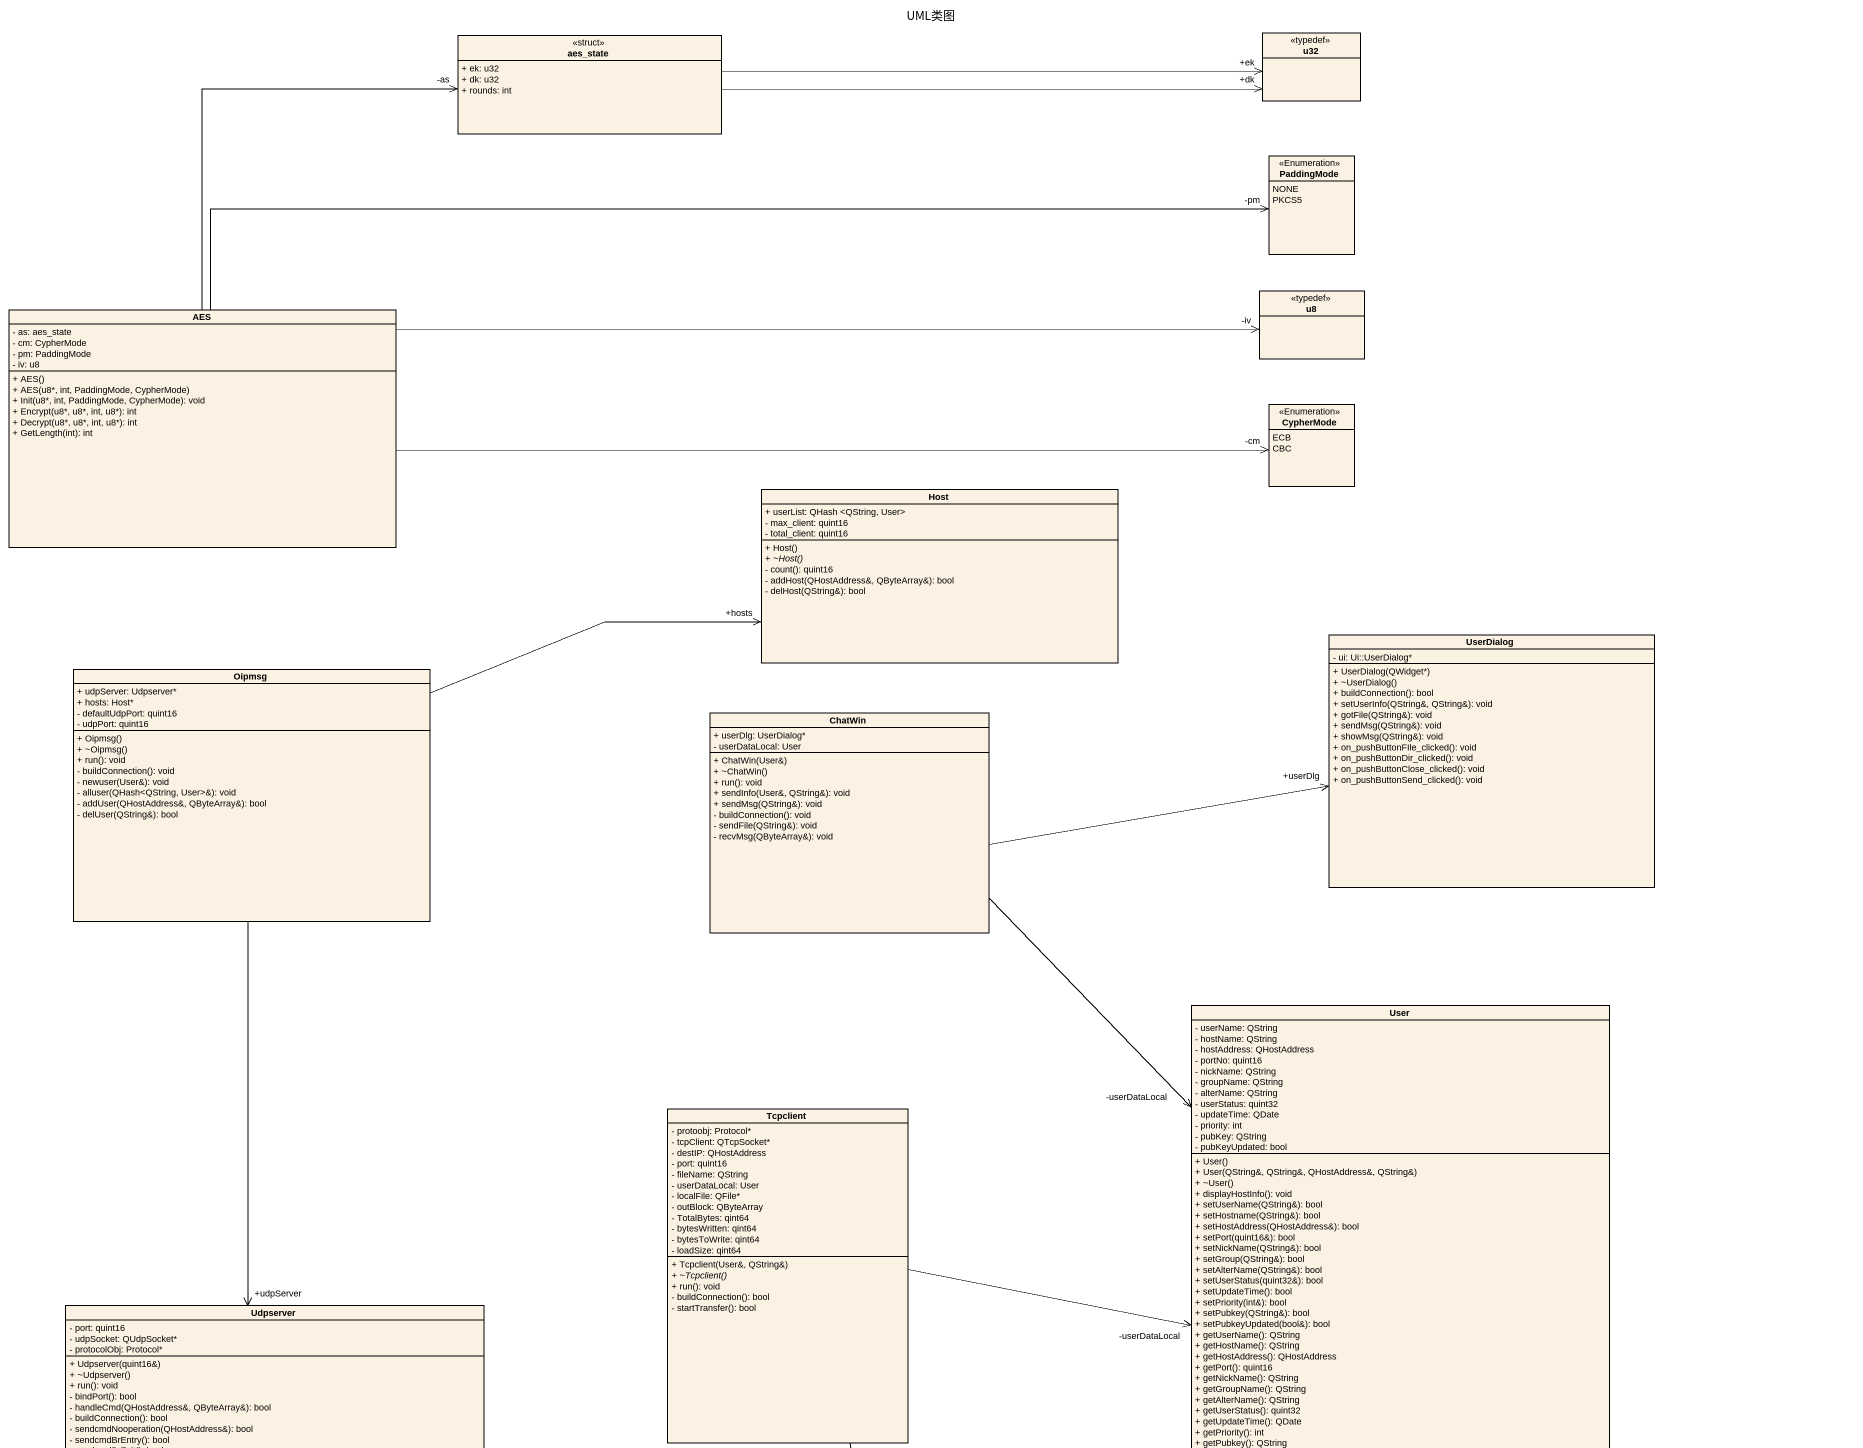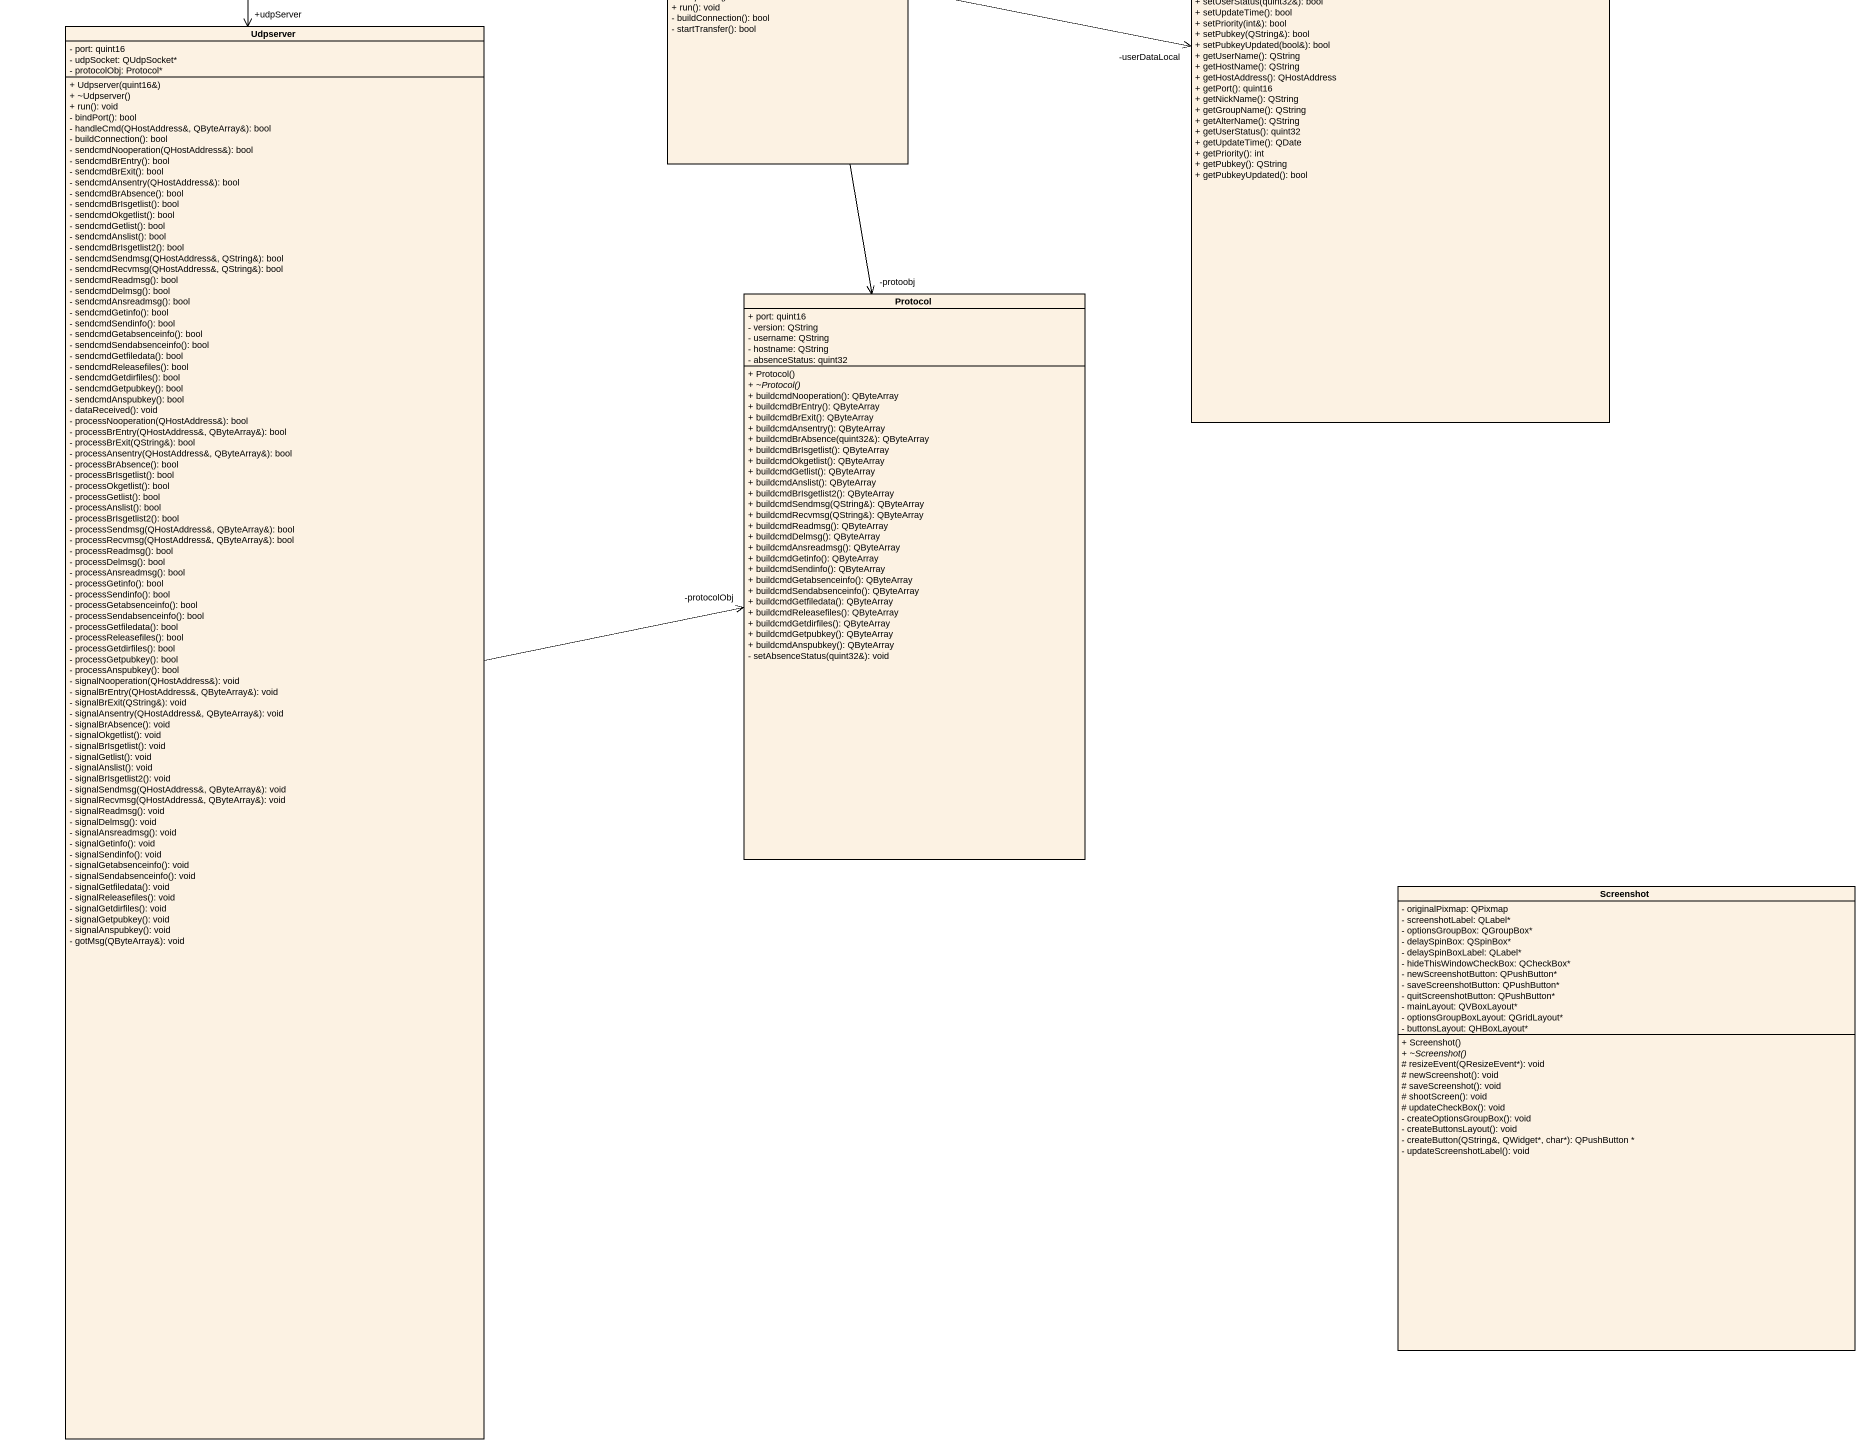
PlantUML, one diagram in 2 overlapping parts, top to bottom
@startuml
title UML类图
hide circle
hide empty members
skinparam classAttributeIconSize 0
class aes_state <<struct>> {
  + ek: u32
  + dk: u32
  + rounds: int
}
class u32 <<typedef>>
enum PaddingMode <<Enumeration>> {
  NONE
  PKCS5
}
class AES {
  - as: aes_state
  - cm: CypherMode
  - pm: PaddingMode
  - iv: u8
  + AES()
  + AES(u8*, int, PaddingMode, CypherMode)
  + Init(u8*, int, PaddingMode, CypherMode): void
  + Encrypt(u8*, u8*, int, u8*): int
  + Decrypt(u8*, u8*, int, u8*): int
  + GetLength(int): int
}
class u8 <<typedef>>
enum CypherMode <<Enumeration>> {
  ECB
  CBC
}
class Host {
  + userList: QHash <QString, User>
  - max_client: quint16
  - total_client: quint16
  + Host()
  {abstract} + ~Host()
  - count(): quint16
  - addHost(QHostAddress&, QByteArray&): bool
  - delHost(QString&): bool
}
class UserDialog {
  - ui: Ui::UserDialog*
  + UserDialog(QWidget*)
  + ~UserDialog()
  + buildConnection(): bool
  + setUserInfo(QString&, QString&): void
  + gotFile(QString&): void
  + sendMsg(QString&): void
  + showMsg(QString&): void
  + on_pushButtonFIle_clicked(): void
  + on_pushButtonDir_clicked(): void
  + on_pushButtonClose_clicked(): void
  + on_pushButtonSend_clicked(): void
}
class Oipmsg {
  + udpServer: Udpserver*
  + hosts: Host*
  - defaultUdpPort: quint16
  - udpPort: quint16
  + Oipmsg()
  + ~Oipmsg()
  + run(): void
  - buildConnection(): void
  - newuser(User&): void
  - alluser(QHash<QString, User>&): void
  - addUser(QHostAddress&, QByteArray&): bool
  - delUser(QString&): bool
}
class ChatWin {
  + userDlg: UserDialog*
  - userDataLocal: User
  + ChatWin(User&)
  + ~ChatWin()
  + run(): void
  + sendInfo(User&, QString&): void
  + sendMsg(QString&): void
  - buildConnection(): void
  - sendFile(QString&): void
  - recvMsg(QByteArray&): void
}
class User {
  - userName: QString
  - hostName: QString
  - hostAddress: QHostAddress
  - portNo: quint16
  - nickName: QString
  - groupName: QString
  - alterName: QString
  - userStatus: quint32
  - updateTime: QDate
  - priority: int
  - pubKey: QString
  - pubKeyUpdated: bool
  + User()
  + User(QString&, QString&, QHostAddress&, QString&)
  + ~User()
  + displayHostInfo(): void
  + setUserName(QString&): bool
  + setHostname(QString&): bool
  + setHostAddress(QHostAddress&): bool
  + setPort(quint16&): bool
  + setNickName(QString&): bool
  + setGroup(QString&): bool
  + setAlterName(QString&): bool
  + setUserStatus(quint32&): bool
  + setUpdateTime(): bool
  + setPriority(int&): bool
  + setPubkey(QString&): bool
  + setPubkeyUpdated(bool&): bool
  + getUserName(): QString
  + getHostName(): QString
  + getHostAddress(): QHostAddress
  + getPort(): quint16
  + getNickName(): QString
  + getGroupName(): QString
  + getAlterName(): QString
  + getUserStatus(): quint32
  + getUpdateTime(): QDate
  + getPriority(): int
  + getPubkey(): QString
  + getPubkeyUpdated(): bool
}
class Tcpclient {
  - protoobj: Protocol*
  - tcpClient: QTcpSocket*
  - destIP: QHostAddress
  - port: quint16
  - fileName: QString
  - userDataLocal: User
  - localFile: QFile*
  - outBlock: QByteArray
  - TotalBytes: qint64
  - bytesWritten: qint64
  - bytesToWrite: qint64
  - loadSize: qint64
  + Tcpclient(User&, QString&)
  {abstract} + ~Tcpclient()
  + run(): void
  - buildConnection(): bool
  - startTransfer(): bool
}
class Udpserver {
  - port: quint16
  - udpSocket: QUdpSocket*
  - protocolObj: Protocol*
  + Udpserver(quint16&)
  + ~Udpserver()
  + run(): void
  - bindPort(): bool
  - handleCmd(QHostAddress&, QByteArray&): bool
  - buildConnection(): bool
  - sendcmdNooperation(QHostAddress&): bool
  - sendcmdBrEntry(): bool
  - sendcmdBrExit(): bool
  - sendcmdAnsentry(QHostAddress&): bool
  - sendcmdBrAbsence(): bool
  - sendcmdBrIsgetlist(): bool
  - sendcmdOkgetlist(): bool
  - sendcmdGetlist(): bool
  - sendcmdAnslist(): bool
  - sendcmdBrIsgetlist2(): bool
  - sendcmdSendmsg(QHostAddress&, QString&): bool
  - sendcmdRecvmsg(QHostAddress&, QString&): bool
  - sendcmdReadmsg(): bool
  - sendcmdDelmsg(): bool
  - sendcmdAnsreadmsg(): bool
  - sendcmdGetinfo(): bool
  - sendcmdSendinfo(): bool
  - sendcmdGetabsenceinfo(): bool
  - sendcmdSendabsenceinfo(): bool
  - sendcmdGetfiledata(): bool
  - sendcmdReleasefiles(): bool
  - sendcmdGetdirfiles(): bool
  - sendcmdGetpubkey(): bool
  - sendcmdAnspubkey(): bool
  - dataReceived(): void
  - processNooperation(QHostAddress&): bool
  - processBrEntry(QHostAddress&, QByteArray&): bool
  - processBrExit(QString&): bool
  - processAnsentry(QHostAddress&, QByteArray&): bool
  - processBrAbsence(): bool
  - processBrIsgetlist(): bool
  - processOkgetlist(): bool
  - processGetlist(): bool
  - processAnslist(): bool
  - processBrIsgetlist2(): bool
  - processSendmsg(QHostAddress&, QByteArray&): bool
  - processRecvmsg(QHostAddress&, QByteArray&): bool
  - processReadmsg(): bool
  - processDelmsg(): bool
  - processAnsreadmsg(): bool
  - processGetinfo(): bool
  - processSendinfo(): bool
  - processGetabsenceinfo(): bool
  - processSendabsenceinfo(): bool
  - processGetfiledata(): bool
  - processReleasefiles(): bool
  - processGetdirfiles(): bool
  - processGetpubkey(): bool
  - processAnspubkey(): bool
  - signalNooperation(QHostAddress&): void
  - signalBrEntry(QHostAddress&, QByteArray&): void
  - signalBrExit(QString&): void
  - signalAnsentry(QHostAddress&, QByteArray&): void
  - signalBrAbsence(): void
  - signalOkgetlist(): void
  - signalBrIsgetlist(): void
  - signalGetlist(): void
  - signalAnslist(): void
  - signalBrIsgetlist2(): void
  - signalSendmsg(QHostAddress&, QByteArray&): void
  - signalRecvmsg(QHostAddress&, QByteArray&): void
  - signalReadmsg(): void
  - signalDelmsg(): void
  - signalAnsreadmsg(): void
  - signalGetinfo(): void
  - signalSendinfo(): void
  - signalGetabsenceinfo(): void
  - signalSendabsenceinfo(): void
  - signalGetfiledata(): void
  - signalReleasefiles(): void
  - signalGetdirfiles(): void
  - signalGetpubkey(): void
  - signalAnspubkey(): void
  - gotMsg(QByteArray&): void
}
class "Protocol" as Protocol_ {
  + port: quint16
  - version: QString
  - username: QString
  - hostname: QString
  - absenceStatus: quint32
  + Protocol()
  {abstract} + ~Protocol()
  + buildcmdNooperation(): QByteArray
  + buildcmdBrEntry(): QByteArray
  + buildcmdBrExit(): QByteArray
  + buildcmdAnsentry(): QByteArray
  + buildcmdBrAbsence(quint32&): QByteArray
  + buildcmdBrIsgetlist(): QByteArray
  + buildcmdOkgetlist(): QByteArray
  + buildcmdGetlist(): QByteArray
  + buildcmdAnslist(): QByteArray
  + buildcmdBrIsgetlist2(): QByteArray
  + buildcmdSendmsg(QString&): QByteArray
  + buildcmdRecvmsg(QString&): QByteArray
  + buildcmdReadmsg(): QByteArray
  + buildcmdDelmsg(): QByteArray
  + buildcmdAnsreadmsg(): QByteArray
  + buildcmdGetinfo(): QByteArray
  + buildcmdSendinfo(): QByteArray
  + buildcmdGetabsenceinfo(): QByteArray
  + buildcmdSendabsenceinfo(): QByteArray
  + buildcmdGetfiledata(): QByteArray
  + buildcmdReleasefiles(): QByteArray
  + buildcmdGetdirfiles(): QByteArray
  + buildcmdGetpubkey(): QByteArray
  + buildcmdAnspubkey(): QByteArray
  - setAbsenceStatus(quint32&): void
}
class Screenshot {
  - originalPixmap: QPixmap
  - screenshotLabel: QLabel*
  - optionsGroupBox: QGroupBox*
  - delaySpinBox: QSpinBox*
  - delaySpinBoxLabel: QLabel*
  - hideThisWindowCheckBox: QCheckBox*
  - newScreenshotButton: QPushButton*
  - saveScreenshotButton: QPushButton*
  - quitScreenshotButton: QPushButton*
  - mainLayout: QVBoxLayout*
  - optionsGroupBoxLayout: QGridLayout*
  - buttonsLayout: QHBoxLayout*
  + Screenshot()
  {abstract} + ~Screenshot()
  # resizeEvent(QResizeEvent*): void
  # newScreenshot(): void
  # saveScreenshot(): void
  # shootScreen(): void
  # updateCheckBox(): void
  - createOptionsGroupBox(): void
  - createButtonsLayout(): void
  - createButton(QString&, QWidget*, char*): QPushButton *
  - updateScreenshotLabel(): void
}
aes_state -right-> "+dk" u32
aes_state -right-> "+ek" u32
AES -up-> "-as" aes_state
AES -right-> "-pm" PaddingMode
AES -right-> "-iv" u8
AES -right-> "-cm" CypherMode
Oipmsg -right-> "+hosts" Host
Oipmsg --> "+udpServer" Udpserver
ChatWin -right-> "+userDlg" UserDialog
ChatWin --> "-userDataLocal" User
Tcpclient -right-> "-userDataLocal" User
Tcpclient --> "-protoobj" Protocol_
Udpserver -right-> "-protocolObj" Protocol_
@enduml
